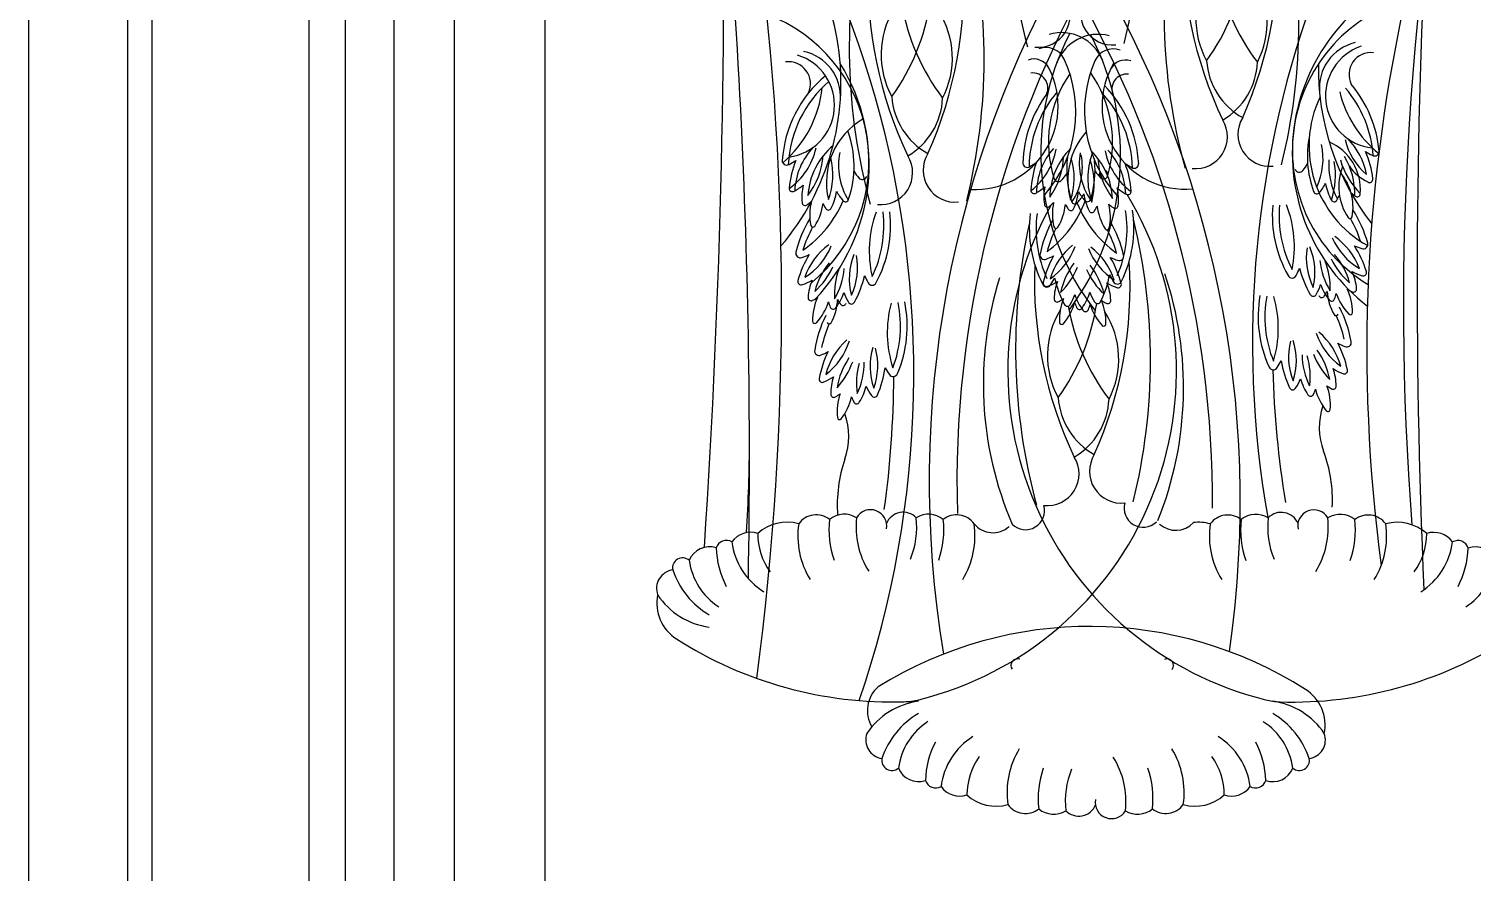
# Model space of a CAD drawing. Header units: millimetres. Extents: x 1155 to 2227, y 540 to 1342.
# Drawn here: x 1261.88 to 1276.79, y 1105.92 to 1114.63 of the extents above; entities that cross this region are included whole.
import ezdxf

# ---------------------------------------------------------------- set-up
doc = ezdxf.new("R2010")
doc.units = ezdxf.units.MM

msp = doc.modelspace()

# ---------------------------------------------------------------- linework, layer by layer
at = {"color": 0}
for p, q in [((1264.774, 1085.43049), (1264.774, 1124.40921)), ((1265.149, 1085.80549), (1265.149, 1124.03421)), ((1265.649, 1086.30549), (1265.649, 1123.53421)), ((1266.274, 1088.80549), (1266.274, 1123.53421)), ((1267.2115, 1088.80549), (1267.2115, 1123.53421)), ((1263.149, 1080.30549), (1263.149, 1118.80549)), ((1262.899, 1080.30549), (1262.899, 1118.55549)), ((1261.87647, 1080.42095), (1261.87647, 1117.53296))]:
    msp.add_line(p, q, dxfattribs=at)
for centre, radius, start, end in [((1240.07916, 1111.79506), 29.57412, 352.473526, 23.387028), ((1348.37614, 1112.02592), 72.15709, 170.8227387, 182.5326154), ((1292.46061, 1111.31294), 16.76067, 146.64041, 187.629894), ((1282.07321, 1109.94985), 10.89432, 110.766787, 189.391534), ((1263.49723, 1109.74908), 10.89432, 351.814078, 70.06604), ((1284.94912, 1111.39072), 10.43086, 128.459691, 190.07951), ((1260.58808, 1111.07579), 10.43086, 341.072741, 50.581236), ((1263.49723, 1109.74908), 10.60765, 359.62833, 60.165397), ((1197.1641, 1110.18746), 72.15709, 359.0187172, 6.9695267), ((1305.65193, 1111.7756), 29.57412, 168.322093, 184.396039), ((1278.0544, 1116.05558), 6.07603, 167.546106, 195.354419), ((1267.29616, 1115.9487), 6.07603, 346.021809, 13.830123), ((1174.67012, 1115.44122), 94.38755, 356.2548623, 1.0595557), ((1267.66776, 1114.07435), 2.59919, 319.605037, 57.490362), ((1268.92223, 1114.69512), 6.07603, 346.021809, 13.830123), ((1279.68048, 1114.80199), 6.07603, 167.546106, 195.354419), ((1276.42833, 1114.43056), 6.07603, 167.546106, 195.354419), ((1265.67009, 1114.32369), 6.07603, 346.021809, 13.830123), ((1278.04412, 1115.51454), 4.24526, 177.787954, 205.438997), ((1270.541, 1115.44676), 4.24526, 335.937232, 3.588274), ((1274.79198, 1115.1431), 4.24526, 177.787954, 205.438997), ((1267.28885, 1115.07533), 4.24526, 335.937232, 3.588274), ((1282.07321, 1109.94985), 10.60765, 149.936349, 181.747899), ((1272.2295, 1115.61434), 2.23809, 324.180656, 351.328305), ((1276.35209, 1115.64152), 2.23809, 190.047923, 217.195572), ((1274.83965, 1114.73856), 0.90607, 148.849147, 208.620901), ((1273.76373, 1114.7033), 0.90607, 332.755327, 32.527082), ((1276.92343, 1113.34826), 1.9938, 112.701532, 232.372316), ((1272.30468, 1114.77171), 0.32882, 263.786763, 31.71386), ((1273.07097, 1114.7965), 0.32882, 148.278671, 276.205767), ((1276.55266, 1113.37798), 1.62184, 106.36078, 238.846542), ((1268.93439, 1113.26415), 1.62184, 309.125688, 69.517373), ((1271.5875, 1114.36713), 0.90607, 148.849147, 208.620901), ((1268.97735, 1115.24291), 2.23809, 324.180656, 351.328305), ((1273.09994, 1115.27009), 2.23809, 190.047923, 217.195572), ((1270.51158, 1114.33187), 0.90607, 332.755327, 32.527082), ((1275.00512, 1113.35785), 2.67345, 152.646944, 217.893648), ((1272.54442, 1114.13814), 0.4563, 21.491396, 106.105238), ((1272.92322, 1114.12035), 0.4563, 75.270991, 159.884833), ((1270.48142, 1113.32586), 2.67345, 323.23903, 27.742247), ((1275.69021, 1114.02313), 0.48092, 103.413308, 185.288598), ((1269.659, 1113.84474), 0.54106, 277.400817, 72.752463), ((1269.7811, 1113.92982), 0.48092, 356.08763, 77.96292), ((1272.38561, 1114.23378), 0.20606, 24.886816, 111.503542), ((1273.07968, 1114.21978), 0.20606, 69.872686, 156.489413), ((1275.81431, 1113.94101), 0.54106, 108.623766, 263.953669), ((1275.74347, 1114.16053), 0.22778, 84.045395, 205.958529), ((1269.72455, 1114.0659), 0.22778, 335.4177, 97.330833), ((1268.56444, 1113.22553), 1.9938, 316.026944, 31.790409), ((1271.64858, 1113.8339), 0.8617, 267.221595, 30.897281), ((1272.2618, 1114.15139), 0.17117, 27.372089, 110.654405), ((1271.3937, 1113.77363), 1.29951, 318.614615, 24.886816), ((1274.08236, 1113.78358), 1.29951, 156.489413, 222.354229), ((1271.827, 1113.46282), 1.24608, 343.943368, 35.204718), ((1273.8261, 1113.83772), 0.8617, 148.976355, 275.028839), ((1273.20544, 1114.14038), 0.17117, 70.721823, 154.004139), ((1274.77496, 1114.35498), 0.73241, 183.94843, 240.772691), ((1273.83761, 1114.32138), 0.73241, 300.603537, 357.427798), ((1277.79946, 1114.21837), 2.59919, 178.771534, 217.986259), ((1270.90748, 1113.18966), 1.25016, 129.861311, 176.237728), ((1270.92843, 1113.1729), 1.20715, 130.656629, 177.348429), ((1272.24839, 1114.02107), 0.15625, 335.333169, 96.968058), ((1273.65665, 1113.46245), 1.24608, 145.382408, 197.70402), ((1272.09403, 1113.17524), 1.25016, 2.892661, 44.206947), ((1273.22197, 1114.01042), 0.15625, 84.40817, 206.04306), ((1274.58193, 1113.25613), 1.25016, 5.275294, 40.066268), ((1268.89866, 1114.1481), 1.18084, 310.479072, 353.999868), ((1271.52281, 1113.98354), 0.73241, 183.94843, 240.772691), ((1270.58546, 1113.94995), 0.73241, 300.603537, 357.427798), ((1273.39606, 1113.21321), 1.25016, 142.558563, 178.483568), ((1273.41766, 1113.19728), 1.20715, 139.630783, 179.594269), ((1272.07282, 1113.15879), 1.20715, 1.781959, 41.745446), ((1276.28357, 1113.42493), 1.18084, 154.665982, 240.897156), ((1276.56714, 1114.26254), 1.18084, 193.728819, 230.897156), ((1274.56138, 1113.23887), 1.20715, 4.027799, 40.455499), ((1270.8722, 1113.04667), 0.75554, 119.859864, 193.601891), ((1273.93075, 1113.51813), 0.32882, 263.786763, 31.71386), ((1274.69704, 1113.54292), 0.32882, 148.278671, 276.205767), ((1269.35138, 1113.21291), 1.05163, 341.098227, 20.422999), ((1273.36642, 1113.06895), 0.75554, 138.49627, 195.84773), ((1276.13702, 1113.31674), 1.05163, 168.219993, 200.278002), ((1274.57407, 1113.28585), 0.67331, 334.674205, 13.007615), ((1275.0972, 1112.97353), 0.53677, 355.279928, 66.45033), ((1276.14326, 1113.65067), 0.6872, 193.475941, 229.422421), ((1275.00707, 1113.00381), 0.70041, 10.273813, 44.952415), ((1269.33712, 1113.54659), 0.6872, 305.023008, 347.900287), ((1270.48852, 1112.9272), 0.70041, 136.423814, 177.336755), ((1270.67466, 1112.85712), 0.7524, 130.54951, 175.969297), ((1269.3135, 1113.38226), 0.77193, 322.281648, 355.524675), ((1269.43642, 1113.1267), 0.74727, 339.825642, 13.793339), ((1270.91462, 1113.21956), 0.67331, 168.368614, 211.883627), ((1270.6786, 1113.1467), 0.32882, 263.786763, 31.71386), ((1271.4449, 1113.17148), 0.32882, 148.278671, 276.205767), ((1271.81292, 1113.50833), 0.6872, 307.268848, 350.146127), ((1272.98771, 1112.93453), 0.70041, 138.669653, 179.582595), ((1273.17645, 1112.8718), 0.7524, 135.770429, 178.215137), ((1271.79576, 1113.3432), 0.77193, 324.527487, 357.770514), ((1273.6503, 1113.17486), 1.05163, 172.681567, 198.032162), ((1271.9286, 1113.09265), 0.74727, 342.071482, 16.039178), ((1272.08735, 1113.20524), 0.67331, 327.246761, 10.761775), ((1273.40202, 1113.24336), 0.67331, 170.614453, 214.129467), ((1273.56396, 1113.08996), 0.74727, 160.322971, 199.304746), ((1272.32178, 1112.8392), 0.7524, 3.161092, 45.605799), ((1273.69075, 1113.34362), 0.77193, 183.605714, 216.848741), ((1273.66962, 1113.50829), 0.6872, 191.230101, 234.107381), ((1272.50896, 1112.90644), 0.70041, 1.793634, 42.706575), ((1274.82266, 1112.92928), 0.7524, 358.502868, 30.831593), ((1276.04854, 1113.92711), 0.66642, 237.122951, 244.106826), ((1274.716, 1112.95704), 1.05396, 6.878259, 22.915733), ((1275.78148, 1113.36641), 0.04562, 238.313076, 8.37603), ((1269.70563, 1113.27109), 0.04562, 173.000198, 303.063152), ((1269.42517, 1113.82522), 0.66642, 297.269402, 304.253277), ((1270.78063, 1112.88743), 1.05396, 158.460495, 174.497969), ((1270.95402, 1113.53176), 0.66642, 214.01497, 220.998845), ((1272.19194, 1113.24748), 0.04562, 175.246038, 305.308992), ((1271.88999, 1113.7902), 0.66642, 299.515242, 306.499117), ((1273.28115, 1112.90624), 1.05396, 160.706335, 176.743809), ((1272.05269, 1113.518), 0.66642, 317.281877, 325.115419), ((1272.12713, 1113.03172), 0.75554, 345.528498, 19.113299), ((1271.84025, 1113.17546), 1.05163, 343.344066, 5.323405), ((1273.42916, 1113.55687), 0.66642, 216.26081, 223.244685), ((1272.97993, 1113.12803), 0.04562, 145.23169, 67.357647), ((1272.21628, 1112.87112), 1.05396, 4.63242, 20.669893), ((1273.58581, 1113.78823), 0.66642, 234.877112, 241.860987), ((1273.29698, 1113.23842), 0.04562, 236.067237, 6.130191), ((1275.00261, 1113.19741), 0.04562, 196.108179, 326.171133), ((1274.52719, 1113.59701), 0.66642, 320.377383, 327.361258), ((1276.05407, 1113.22852), 0.74727, 176.038559, 208.290235), ((1274.62063, 1113.11403), 0.75554, 340.678779, 11.434653), ((1275.97485, 1113.00106), 0.56533, 158.207414, 214.270368), ((1276.17082, 1113.48696), 0.77193, 195.687667, 225.783349), ((1274.99179, 1112.78776), 0.56533, 350.213842, 39.407927), ((1275.92861, 1113.50052), 0.49982, 214.995217, 244.106826), ((1269.76565, 1112.98604), 0.03421, 173.000198, 303.063152), ((1269.55531, 1113.40164), 0.49982, 297.269402, 310.056452), ((1270.39914, 1112.89476), 0.53677, 166.609389, 186.0963), ((1270.48832, 1113.12085), 0.04562, 215.205095, 345.268049), ((1272.03663, 1113.37204), 0.49982, 299.515242, 312.302292), ((1272.89967, 1112.89862), 0.53677, 168.855228, 188.34214), ((1272.51209, 1113.10007), 0.04562, 193.86234, 323.925294), ((1273.44926, 1113.36666), 0.49982, 229.073937, 241.860987), ((1272.59784, 1112.87266), 0.53677, 353.034089, 12.521), ((1274.82687, 1113.26147), 0.49982, 320.377383, 333.164433), ((1275.80192, 1113.12643), 0.53677, 189.71737, 209.204281), ((1275.72832, 1113.07999), 0.03421, 238.313076, 8.37603), ((1269.20227, 1113.31755), 1.18084, 304.676376, 337.013663), ((1269.64848, 1113.18606), 0.45817, 305.979846, 313.037845), ((1270.50898, 1112.71158), 0.56533, 165.702455, 191.162387), ((1269.69095, 1113.0307), 0.53677, 332.171947, 351.658858), ((1270.66248, 1113.18911), 0.49982, 208.211795, 220.998845), ((1270.31321, 1112.88094), 0.03421, 215.205095, 345.268049), ((1270.23117, 1111.10095), 3.50253, 283.872133, 31.314731), ((1272.26309, 1112.965), 0.03421, 175.246038, 305.308992), ((1271.68716, 1113.27417), 1.18084, 306.922215, 339.259502), ((1272.13817, 1113.16028), 0.45817, 308.225685, 315.283685), ((1273.01661, 1112.71988), 0.56533, 167.948295, 193.408227), ((1272.68354, 1112.85753), 0.03421, 193.86234, 323.925294), ((1272.1867, 1113.0067), 0.53677, 334.417787, 353.904698), ((1272.33899, 1113.17097), 0.49982, 318.131544, 330.918594), ((1273.15127, 1113.20306), 0.49982, 210.457635, 223.244685), ((1273.30801, 1112.99783), 0.53677, 187.47153, 206.958442), ((1272.81435, 1112.88143), 0.03421, 217.450935, 347.513889), ((1273.23264, 1112.95431), 0.03421, 236.067237, 6.130191), ((1275.18344, 1112.96177), 0.03421, 196.108179, 326.171133), ((1275.36185, 1112.8777), 0.03136, 204.818623, 334.881577), ((1274.99716, 1113.09975), 0.45817, 329.087827, 336.145826), ((1275.84065, 1113.28277), 0.45817, 228.338383, 235.396383), ((1275.60079, 1112.92954), 0.03136, 229.602633, 359.665587), ((1269.89676, 1112.83869), 0.03136, 181.710642, 311.773596), ((1269.52109, 1112.90121), 0.56533, 327.10586, 352.565792), ((1270.49612, 1113.02336), 0.45817, 205.230402, 212.288401), ((1270.13687, 1112.7926), 0.03136, 206.494651, 336.557605), ((1271.7323, 1112.33923), 1.17348, 159.995195, 193.070202), ((1269.50778, 1112.59903), 1.20222, 334.09778, 6.798727), ((1269.53372, 1112.60158), 1.24608, 331.697529, 6.454661), ((1275.4932, 1111.10095), 3.50253, 150.719408, 256.143498), ((1273.45871, 1112.56637), 1.24608, 172.675728, 207.43286), ((1273.48461, 1112.56343), 1.20222, 172.331662, 205.032609), ((1272.39987, 1112.82291), 0.03136, 183.956481, 314.019435), ((1272.02204, 1112.87065), 0.56533, 329.3517, 354.811632), ((1272.99154, 1113.03091), 0.45817, 207.476242, 214.534241), ((1272.6416, 1112.78626), 0.03136, 208.740491, 338.803445), ((1273.80098, 1113.27722), 1.18084, 202.116726, 234.454013), ((1272.85853, 1112.76653), 0.03136, 202.572783, 332.635737), ((1272.50282, 1113.00271), 0.45817, 326.841987, 333.899987), ((1273.47589, 1112.86577), 0.56533, 186.564597, 212.024528), ((1272.48522, 1112.69116), 0.56533, 347.968002, 13.427934), ((1273.35283, 1113.15253), 0.45817, 226.092544, 233.150543), ((1273.09931, 1112.80897), 0.03136, 227.356793, 357.419747), ((1272.02058, 1112.56818), 1.20222, 336.34362, 9.044566), ((1272.0464, 1112.57175), 1.24608, 333.943368, 8.700501), ((1275.96941, 1112.70121), 1.24608, 174.921567, 209.6787), ((1275.99541, 1112.69929), 1.20222, 174.577502, 207.278449), ((1273.77776, 1112.38614), 1.17348, 348.306027, 21.381033), ((1275.52648, 1112.69593), 0.02281, 281.992422, 349.227667), ((1274.50327, 1112.08909), 1.25016, 15.366342, 32.593153), ((1271.01414, 1112.02484), 1.25016, 148.783075, 166.009886), ((1271.03186, 1112.0047), 1.20715, 151.299282, 163.554398), ((1269.97665, 1112.60694), 0.02281, 192.148561, 259.383807), ((1269.97684, 1112.6069), 0.02281, 258.884441, 326.119686), ((1278.14732, 1111.31982), 6.07603, 167.546106, 195.354419), ((1273.54828, 1112.05347), 1.25016, 151.028915, 168.255726), ((1273.56679, 1112.03403), 1.20715, 153.545122, 165.800238), ((1272.48878, 1112.59446), 0.02281, 194.394401, 261.629646), ((1272.48898, 1112.59443), 0.02281, 261.13028, 328.365526), ((1273.01572, 1112.57841), 0.02281, 213.010703, 280.245948), ((1271.95168, 1111.9923), 1.20715, 15.57599, 27.831107), ((1273.01591, 1112.57845), 0.02281, 279.746582, 346.981828), ((1271.96971, 1112.01217), 1.25016, 13.120502, 30.347314), ((1267.38908, 1111.21295), 6.07603, 346.021809, 13.830123), ((1275.52629, 1112.69589), 0.02281, 215.256542, 282.491788), ((1274.48604, 1112.06852), 1.20715, 17.82183, 30.076946), ((1270.55597, 1111.83912), 0.70041, 126.423814, 161.102416), ((1273.09775, 1111.84993), 0.70041, 128.669653, 163.348256), ((1275.97237, 1112.74876), 0.6872, 203.475941, 239.422421), ((1274.96577, 1111.91442), 0.70041, 20.273813, 54.952415), ((1275.66545, 1112.40599), 0.04562, 248.313076, 18.37603), ((1269.84469, 1112.31374), 0.04562, 163.000198, 293.063152), ((1270.83673, 1111.74923), 1.05396, 148.460495, 164.403797), ((1269.66472, 1112.90815), 0.66642, 287.269402, 294.253277), ((1269.52962, 1112.64904), 0.6872, 301.953808, 337.900287), ((1271.02636, 1112.05305), 0.67331, 158.368614, 194.687091), ((1269.7499, 1112.17194), 0.68897, 335.144187, 10.111926), ((1272.36841, 1112.29631), 0.04562, 165.246038, 295.308992), ((1273.38182, 1111.77112), 1.05396, 150.706335, 166.649637), ((1272.16529, 1112.88321), 0.66642, 289.515242, 296.499117), ((1272.04045, 1112.61901), 0.6872, 304.199647, 340.146127), ((1273.46353, 1112.61376), 0.6872, 201.230101, 237.176581), ((1272.425, 1111.81951), 0.70041, 18.027973, 52.706575), ((1272.14291, 1111.7339), 1.05396, 14.726591, 30.669893), ((1273.33238, 1112.87489), 0.66642, 244.877112, 251.860987), ((1273.14341, 1112.28328), 0.04562, 246.067237, 16.130191), ((1275.76361, 1112.2665), 0.68897, 171.264303, 206.232042), ((1274.49038, 1112.11699), 0.67331, 346.689137, 23.007615), ((1276.02794, 1112.59232), 0.77193, 205.687667, 229.094581), ((1274.79711, 1111.80901), 0.7524, 15.406932, 40.831593), ((1275.83109, 1113.00455), 0.66642, 247.122951, 254.106826), ((1274.68725, 1111.81782), 1.05396, 16.972431, 32.915733), ((1270.72711, 1111.73779), 0.7524, 140.544636, 165.969297), ((1269.47783, 1112.49131), 0.77193, 312.281648, 335.688561), ((1270.95457, 1111.89015), 0.75554, 159.941576, 183.601891), ((1269.5545, 1112.21829), 0.74727, 329.825642, 355.337669), ((1276.51097, 1112.03236), 4.24526, 177.787954, 205.438997), ((1273.27273, 1111.75538), 0.7524, 142.790476, 168.215137), ((1271.99487, 1112.45937), 0.77193, 314.527487, 337.934401), ((1273.51292, 1112.45527), 0.77193, 203.441828, 226.848741), ((1272.25234, 1111.72079), 0.7524, 13.161092, 38.585753), ((1269.00785, 1111.96458), 4.24526, 335.937232, 3.588274), ((1270.119, 1110.92474), 3.68744, 338.176731, 18.633462), ((1274.39017, 1112.41528), 0.66642, 330.377383, 337.361258), ((1276.02421, 1112.41882), 1.05163, 194.31702, 210.278002), ((1275.95784, 1112.31753), 0.74727, 186.038559, 211.550586), ((1274.56606, 1111.95586), 0.75554, 357.774338, 21.434653), ((1275.78706, 1112.56361), 0.49982, 241.319776, 254.106826), ((1275.05979, 1111.90025), 0.53677, 5.279928, 24.76684), ((1275.66283, 1112.11469), 0.03421, 248.313076, 18.37603), ((1269.8543, 1112.02259), 0.03421, 163.000198, 293.063152), ((1269.71932, 1112.4684), 0.49982, 287.269402, 300.056452), ((1270.46231, 1111.8227), 0.53677, 156.609389, 176.0963), ((1269.48572, 1112.31795), 1.05163, 331.098227, 347.059209), ((1271.11937, 1112.35366), 0.66642, 204.01497, 210.998845), ((1270.5894, 1112.02987), 0.04562, 205.205095, 335.268049), ((1275.42511, 1110.96613), 3.68744, 162.742766, 203.199498), ((1272.39447, 1112.01075), 0.04562, 203.86234, 333.925294), ((1272.38943, 1112.00577), 0.03421, 165.246038, 295.308992), ((1272.23708, 1112.44594), 0.49982, 289.515242, 302.302292), ((1271.86947, 1112.34255), 0.66642, 328.131544, 335.115419), ((1273.00481, 1111.82985), 0.53677, 158.855228, 178.34214), ((1273.5024, 1112.28205), 1.05163, 192.07118, 208.032162), ((1272.00955, 1112.28645), 1.05163, 333.344066, 349.305048), ((1272.5184, 1111.80167), 0.53677, 3.034089, 22.521), ((1273.2711, 1112.43602), 0.49982, 239.073937, 251.860987), ((1273.64055, 1112.38616), 0.66642, 206.26081, 213.244685), ((1273.12368, 1112.04184), 0.04562, 207.450935, 337.513889), ((1273.12938, 1111.99232), 0.03421, 246.067237, 16.130191), ((1274.92776, 1112.10431), 0.04562, 206.108179, 336.171133), ((1274.74357, 1112.13688), 0.49982, 330.377383, 343.164433), ((1275.72726, 1112.17321), 0.53677, 199.71737, 219.204281), ((1274.98824, 1111.699), 0.56533, 0.213842, 25.673773), ((1275.73825, 1112.3339), 0.45817, 238.338383, 245.396383), ((1275.56337, 1111.94438), 0.03136, 239.602633, 9.665587), ((1269.95783, 1111.85472), 0.03136, 171.710642, 301.773596), ((1270.53868, 1111.62322), 0.56533, 155.702455, 181.162387), ((1269.77364, 1112.23992), 0.45817, 295.979846, 303.037845), ((1269.59872, 1111.98152), 0.56533, 317.10586, 342.565792), ((1270.58015, 1111.9325), 0.45817, 195.230402, 202.288401), ((1269.66671, 1111.86079), 0.56533, 332.10586, 357.565792), ((1269.78849, 1112.07955), 0.53677, 322.171947, 341.658858), ((1270.62738, 1112.06746), 0.45817, 210.230402, 217.288401), ((1270.28961, 1111.80627), 0.03136, 211.494651, 341.557605), ((1270.77277, 1112.06685), 0.49982, 198.211795, 210.998845), ((1270.37529, 1111.824), 0.03421, 205.205095, 335.268049), ((1271.91849, 1111.49368), 1.17348, 164.995195, 198.070202), ((1269.67979, 1111.55861), 1.20222, 339.09778, 11.798727), ((1269.70541, 1111.56341), 1.24608, 336.697529, 11.454661), ((1272.49945, 1111.84208), 0.03136, 173.956481, 304.019435), ((1270.69634, 1112.13217), 2.23809, 324.180656, 351.328305), ((1272.30031, 1112.21977), 0.45817, 298.225685, 305.283685), ((1273.08893, 1111.63352), 0.56533, 157.948295, 183.408227), ((1272.13565, 1111.95471), 0.56533, 319.3517, 344.811632), ((1272.21169, 1112.05051), 0.49982, 328.131544, 340.918594), ((1273.11825, 1111.94419), 0.45817, 197.476242, 204.534241), ((1273.19604, 1112.04827), 0.53677, 197.47153, 216.958442), ((1272.32143, 1112.0601), 0.53677, 324.417787, 343.904698), ((1273.30545, 1112.08598), 0.49982, 200.457635, 213.244685), ((1272.9178, 1111.82774), 0.03421, 207.450935, 337.513889), ((1273.21333, 1112.2084), 0.45817, 236.092544, 243.150543), ((1272.43901, 1111.60338), 0.56533, 357.968002, 23.427934), ((1273.02331, 1111.82603), 0.03136, 237.356793, 7.419747), ((1275.82271, 1111.65922), 1.24608, 169.921567, 204.6787), ((1275.84844, 1111.65503), 1.20222, 169.577502, 202.278449), ((1273.61194, 1111.53636), 1.17348, 343.306027, 16.381033), ((1275.14676, 1111.90365), 0.03421, 206.108179, 336.171133), ((1275.23284, 1111.88798), 0.03136, 199.818623, 329.881577), ((1274.88889, 1112.14098), 0.45817, 324.087827, 331.145826), ((1275.85426, 1111.95745), 0.56533, 183.810436, 209.270368), ((1275.33706, 1111.85183), 0.03136, 214.818623, 344.881577), ((1274.93935, 1112.00719), 0.45817, 339.087827, 346.145826), ((1275.91933, 1112.07977), 0.56533, 198.810436, 224.270368), ((1271.23045, 1111.11789), 1.25016, 153.783075, 171.009886), ((1270.18629, 1111.76763), 0.03136, 196.494651, 326.557605), ((1273.30649, 1111.25639), 0.90607, 148.849147, 208.620901), ((1272.60543, 1111.80166), 0.03421, 203.86234, 333.925294), ((1274.81893, 1112.15934), 2.23809, 190.047923, 217.195572), ((1272.73115, 1111.76401), 0.03136, 198.740491, 328.803445), ((1272.79356, 1111.74243), 0.03136, 212.572783, 342.635737), ((1272.40224, 1111.91325), 0.45817, 336.841987, 343.899987), ((1273.3843, 1111.94737), 0.56533, 196.564597, 222.024528), ((1272.23057, 1111.22113), 0.90607, 332.755327, 32.527082), ((1275.38081, 1111.69253), 0.02281, 210.256542, 277.491788), ((1274.28984, 1111.15822), 1.20715, 12.82183, 25.076946), ((1275.38101, 1111.69256), 0.02281, 276.992422, 344.227667), ((1274.3088, 1111.1772), 1.25016, 10.366342, 27.593153), ((1275.53058, 1111.70134), 0.02281, 225.256542, 292.491788), ((1275.53076, 1111.70142), 0.02281, 291.992422, 359.227667), ((1269.99626, 1111.61261), 0.02281, 182.148561, 249.383807), ((1269.99644, 1111.61254), 0.02281, 248.884441, 316.119686), ((1271.24987, 1111.09937), 1.20715, 156.299282, 168.554398), ((1270.14618, 1111.60735), 0.02281, 197.148561, 264.383807), ((1270.14638, 1111.60733), 0.02281, 263.884441, 331.119686), ((1272.54734, 1111.60166), 0.02281, 184.394401, 251.629646), ((1272.54753, 1111.6016), 0.02281, 251.13028, 318.365526), ((1272.98102, 1111.58447), 0.02281, 223.010703, 290.245948), ((1272.98121, 1111.58453), 0.02281, 289.746582, 356.981828), ((1274.75431, 1110.96289), 0.70041, 15.273813, 49.952415), ((1270.79022, 1110.89294), 0.70041, 131.423814, 166.102416), ((1269.69718, 1111.61033), 0.6872, 306.953808, 342.900287), ((1275.5798, 1111.2441), 0.68897, 166.264303, 201.232042), ((1274.29839, 1111.20612), 0.67331, 341.689137, 18.007615), ((1275.8298, 1111.70632), 0.6872, 198.475941, 234.422421), ((1274.46843, 1110.89093), 1.05396, 11.972431, 27.915733), ((1275.71135, 1111.97345), 0.66642, 242.122951, 249.106826), ((1275.49417, 1111.39161), 0.04562, 243.313076, 13.37603), ((1270.04028, 1111.30377), 0.04562, 168.000198, 298.063152), ((1271.07775, 1110.82787), 1.05396, 153.460495, 169.403797), ((1269.80919, 1111.88023), 0.66642, 292.269402, 299.253277), ((1270.96954, 1110.80691), 0.7524, 145.544636, 170.969297), ((1271.24017, 1111.14706), 0.67331, 163.368614, 199.687091), ((1269.95821, 1111.15424), 0.68897, 340.144187, 15.111926), ((1274.22456, 1111.51202), 0.66642, 325.377383, 332.361258), ((1275.85269, 1111.37312), 1.05163, 189.31702, 205.278002), ((1275.77775, 1111.27801), 0.74727, 181.038559, 206.550586), ((1274.35974, 1111.03901), 0.75554, 352.774338, 16.434653), ((1275.87152, 1111.54564), 0.77193, 200.687667, 224.094581), ((1274.57711, 1110.87258), 0.7524, 10.406932, 35.831593), ((1269.65933, 1111.44869), 0.77193, 317.281648, 340.688561), ((1271.18285, 1110.97852), 0.75554, 164.941576, 188.601891), ((1269.75951, 1111.18339), 0.74727, 334.825642, 0.337669), ((1269.68231, 1111.27667), 1.05163, 336.098227, 352.059209), ((1271.30663, 1111.45463), 0.66642, 209.01497, 215.998845), ((1270.8069, 1111.08588), 0.04562, 210.205095, 340.268049), ((1274.733, 1111.15537), 0.04562, 201.108179, 331.171133), ((1284.94912, 1111.39072), 10.22434, 181.573494, 189.299096), ((1275.62906, 1111.53804), 0.49982, 236.319776, 249.106826), ((1274.84674, 1110.94058), 0.53677, 0.279928, 19.76684), ((1275.46618, 1111.10165), 0.03421, 243.313076, 13.37603), ((1270.07523, 1111.01457), 0.03421, 168.000198, 298.063152), ((1269.90191, 1111.44691), 0.49982, 292.269402, 305.056452), ((1270.69835, 1110.86842), 0.53677, 161.609389, 181.0963), ((1270.0047, 1111.06557), 0.53677, 327.171947, 346.658858), ((1270.98634, 1111.1387), 0.49982, 203.211795, 215.998845), ((1260.58808, 1111.07579), 10.22434, 352.077132, 359.802735), ((1274.93368, 1110.93639), 0.03421, 201.108179, 331.171133), ((1274.55234, 1111.20387), 0.49982, 325.377383, 338.164433), ((1275.53546, 1111.15433), 0.53677, 194.71737, 214.204281), ((1274.73608, 1111.05761), 0.45817, 334.087827, 341.145826), ((1275.71865, 1111.0445), 0.56533, 193.810436, 219.270368), ((1274.75792, 1110.74633), 0.56533, 355.213842, 20.673773), ((1275.56041, 1111.31345), 0.45817, 233.338383, 240.396383), ((1275.35225, 1110.94066), 0.03136, 234.602633, 4.665587), ((1270.19299, 1110.85635), 0.03136, 176.710642, 306.773596), ((1269.97593, 1111.22404), 0.45817, 300.979846, 308.037845), ((1270.79181, 1110.67636), 0.56533, 160.702455, 186.162387), ((1269.8242, 1110.95137), 0.56533, 322.10586, 347.565792), ((1270.80617, 1110.98808), 0.45817, 200.230402, 207.288401), ((1270.42817, 1110.78951), 0.03136, 201.494651, 331.557605), ((1270.61154, 1110.86214), 0.03421, 210.205095, 340.268049), ((1273.24181, 1110.8728), 0.73241, 183.94843, 240.772691), ((1272.30445, 1110.8392), 0.73241, 300.603537, 357.427798), ((1275.11874, 1110.86818), 0.03136, 209.818623, 339.881577), ((1270.25238, 1110.61851), 0.02281, 187.148561, 254.383807), ((1270.25257, 1110.61846), 0.02281, 253.884441, 321.119686), ((1269.63703, 1110.41931), 0.71002, 340.938395, 19.490605), ((1275.91855, 1110.51709), 0.71002, 161.885623, 200.437833), ((1275.2984, 1110.7014), 0.02281, 220.256542, 287.491788), ((1275.29859, 1110.70146), 0.02281, 286.992422, 354.227667), ((1255.62761, 1110.34857), 13.69335, 356.144135, 0.157895), ((1271.67828, 1109.71399), 1.44966, 160.938395, 184.198587), ((1272.39759, 1110.03596), 0.32882, 263.786763, 31.71386), ((1273.16389, 1110.06074), 0.32882, 148.278671, 276.205767), ((1273.89482, 1109.76295), 1.44966, 357.177641, 20.437833), ((1272.17298, 1109.65457), 0.19672, 225.803379, 16.083027), ((1273.38845, 1109.67932), 0.19672, 163.909503, 314.189151), ((1270.01106, 1109.38746), 0.22358, 51.923306, 143.948051), ((1271.11127, 1109.45691), 0.9682, 173.681748, 198.987436), ((1270.3015, 1109.37716), 0.24079, 58.196804, 129.312056), ((1271.28767, 1109.48498), 0.86472, 173.571106, 211.911079), ((1270.57226, 1109.49709), 0.16695, 349.352637, 149.510019), ((1270.91004, 1109.45039), 0.18785, 44.375536, 157.612153), ((1270.18501, 1109.48505), 0.86472, 337.437126, 6.421424), ((1271.17118, 1109.3771), 0.24079, 50.680474, 121.795727), ((1270.36142, 1109.45696), 0.9682, 341.005094, 6.310783), ((1271.46162, 1109.38737), 0.22358, 36.044479, 128.069224), ((1274.2635, 1109.38607), 0.22358, 51.923306, 143.948051), ((1275.36371, 1109.45552), 0.9682, 173.681748, 198.987436), ((1274.55394, 1109.37577), 0.24079, 58.196804, 129.312056), ((1275.54011, 1109.48359), 0.86472, 173.571106, 202.555404), ((1274.81509, 1109.44902), 0.18785, 22.380377, 135.616994), ((1275.15287, 1109.49568), 0.16695, 30.482511, 190.639893), ((1274.43745, 1109.48366), 0.86472, 328.081451, 6.421424), ((1275.42362, 1109.37572), 0.24079, 50.680474, 121.795727), ((1274.61385, 1109.45557), 0.9682, 341.005094, 6.310783), ((1275.71406, 1109.38598), 0.22358, 36.044479, 128.069224), ((1269.33233, 1109.1959), 0.23567, 71.685963, 144.654706), ((1269.70937, 1109.08113), 0.4543, 74.563726, 131.830525), ((1270.09378, 1109.42212), 0.6874, 180.206654, 215.531311), ((1270.68556, 1109.39392), 0.86437, 171.677068, 211.409422), ((1270.78711, 1109.39392), 0.86437, 328.583109, 8.315462), ((1271.83555, 1109.67474), 0.24816, 218.893736, 312.507256), ((1273.72589, 1109.69945), 0.24816, 227.485274, 317.20075), ((1273.96181, 1109.07975), 0.4543, 74.563726, 96.805607), ((1274.938, 1109.39254), 0.86437, 171.677068, 211.409422), ((1275.03955, 1109.39253), 0.86437, 328.583109, 8.315462), ((1276.0157, 1109.07961), 0.4543, 48.162006, 105.428804), ((1275.63133, 1109.42065), 0.6874, 324.461219, 359.785876), ((1276.39275, 1109.19433), 0.23567, 35.337824, 108.306567), ((1268.90516, 1109.06113), 0.22037, 70.64105, 158.679466), ((1269.08388, 1109.23729), 0.11034, 59.372379, 163.277458), ((1269.88753, 1109.29536), 0.90971, 181.6576, 207.702624), ((1269.84699, 1109.42052), 0.71238, 187.118073, 237.939698), ((1275.87813, 1109.41901), 0.71238, 302.052832, 352.874457), ((1276.64121, 1109.23569), 0.11034, 16.715073, 120.620151), ((1275.83757, 1109.29386), 0.90971, 332.289906, 358.33493), ((1276.81991, 1109.05951), 0.22037, 21.313065, 109.35148), ((1268.63166, 1109.0618), 0.10471, 49.352041, 190.714685), ((1269.36875, 1109.22948), 0.67467, 187.513651, 237.266952), ((1276.35635, 1109.22791), 0.67467, 302.725578, 352.478879), ((1268.55553, 1108.85023), 0.19396, 97.930652, 199.733093), ((1269.3485, 1109.3214), 0.86593, 198.800476, 239.215955), ((1268.80462, 1108.69956), 0.43999, 168.837734, 237.468822), ((1269.01005, 1109.209), 0.76543, 213.66095, 262.134642), ((1272.8365, 1104.31224), 4.1453, 57.468822, 121.821171), ((1270.79719, 1111.82351), 4.1453, 237.468822, 271.71167), ((1274.92825, 1111.82213), 4.1453, 268.28086, 302.523708), ((1272.09056, 1108.05531), 0.06764, 68.75683, 216.600086), ((1273.63438, 1108.0541), 0.06764, 323.392444, 111.2357), ((1270.86926, 1107.58814), 0.32926, 131.563392, 210.62578), ((1274.82907, 1107.43619), 0.43999, 348.837734, 57.468822), ((1271.17109, 1106.92698), 0.76543, 97.857888, 146.331581), ((1270.89967, 1108.39402), 0.71429, 271.71167, 283.872133), ((1274.82531, 1108.39266), 0.71429, 256.120397, 268.28086), ((1274.62364, 1106.92675), 0.76543, 33.66095, 82.134642), ((1271.50952, 1106.81453), 0.86593, 120.776575, 161.192055), ((1271.52978, 1106.90645), 0.67467, 122.725578, 172.478879), ((1274.26494, 1106.90628), 0.67467, 7.513651, 57.266952), ((1274.28519, 1106.81435), 0.86593, 18.800476, 59.215955), ((1270.71661, 1107.28581), 0.19396, 160.259437, 262.061879), ((1275.07816, 1107.28552), 0.19396, 277.930652, 19.733093), ((1272.04856, 1106.84051), 0.90971, 152.289906, 178.33493), ((1272.008, 1106.71535), 0.71238, 122.052832, 172.874457), ((1272.84658, 1106.74183), 0.86437, 148.583109, 188.315462), ((1272.94812, 1106.74183), 0.86437, 351.677068, 31.409422), ((1273.7867, 1106.71524), 0.71238, 7.118073, 57.939698), ((1273.74615, 1106.8404), 0.90971, 1.6576, 27.702624), ((1270.79271, 1107.07422), 0.10471, 169.277846, 310.640489), ((1272.25479, 1106.71372), 0.6874, 144.461219, 179.785876), ((1272.34601, 1106.65077), 0.86472, 353.571106, 31.911079), ((1273.5399, 1106.71363), 0.6874, 0.206654, 35.531311), ((1275.00203, 1107.07395), 0.10471, 229.352041, 10.714685), ((1271.06621, 1107.07486), 0.22037, 201.313065, 289.35148), ((1273.27227, 1106.67879), 0.9682, 161.005094, 186.310783), ((1273.44867, 1106.6507), 0.86472, 157.437126, 186.421424), ((1272.52242, 1106.67884), 0.9682, 353.681748, 18.987436), ((1274.72853, 1107.07462), 0.22037, 250.64105, 338.679466), ((1271.24492, 1106.89868), 0.11034, 196.715073, 300.620151), ((1271.49337, 1106.94003), 0.23567, 215.337824, 288.306567), ((1274.30135, 1106.93985), 0.23567, 251.685963, 324.654706), ((1274.5498, 1106.89846), 0.11034, 239.372379, 343.277458), ((1271.87043, 1107.05475), 0.4543, 228.162006, 285.428804), ((1272.17207, 1106.74839), 0.22358, 216.044479, 308.069224), ((1272.72365, 1106.68537), 0.18785, 224.375536, 337.612153), ((1273.06143, 1106.63866), 0.16695, 169.352637, 329.510019), ((1273.62263, 1106.74829), 0.22358, 231.923306, 323.948051), ((1273.92431, 1107.05462), 0.4543, 254.563726, 311.830525), ((1272.46251, 1106.75865), 0.24079, 230.680474, 301.795727), ((1273.33219, 1106.75859), 0.24079, 238.196804, 309.312056)]:
    msp.add_arc(centre, radius, start, end, dxfattribs=at)

doc.saveas('drawing.dxf')
